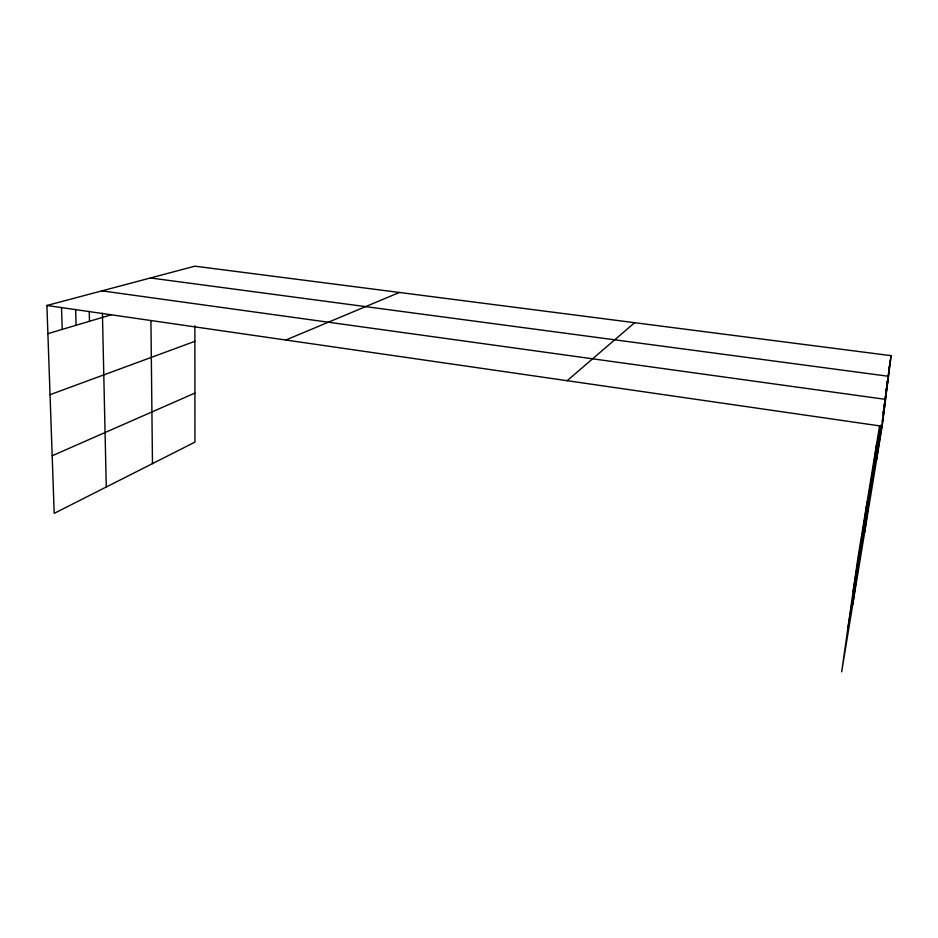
<?xml version="1.0" encoding="UTF-8"?>
<svg xmlns="http://www.w3.org/2000/svg" width="938" height="938" viewBox="0 0 938 938"><rect width="100%" height="100%" fill="white"/><g stroke="black" fill="none" stroke-linecap="round" stroke-linejoin="round"><path stroke-width="1.41" d="M879.61 425.7L857.871 558.122L841.667 671.831L882.13 426.239L891.1 355.666L194.846 266.169L46.9 305.483L54.205 513.356L194.94 442.126L194.881 325.721M876.596 459.855L881.087 425.36M864.66 532.303L876.842 442.513M852.794 604.33L867.087 501.994M888.732 370.1L891.1 355.666M886.809 384.017L887.278 381.191M887.747 378.354L890.479 360.555M885.859 391.005L886.328 388.121M886.809 385.248L889.165 370.85M853.099 591.62L880.172 426.86M885.964 391.615L886.422 388.824M886.879 386.034L888.485 376.279L150.467 277.965M884.991 398.744L885.46 395.906M885.929 393.069L887.782 381.743M883.995 406.131L884.464 403.246M884.933 400.362L887.067 387.406M883.104 412.849L883.561 410.058M884.018 407.256L886.316 393.268M847.8 628.859L881.333 424.973M883.209 413.588L883.678 410.75M884.147 407.901L885.542 399.365L101.914 290.862M879.504 437.542L881.556 425.078M882.236 420.928L882.693 418.16M883.15 415.382L884.745 405.697M878.566 444.694L881.814 424.961M882.283 422.135L883.913 412.274M877.605 452.128L883.033 419.11M567.127 380.699L634.663 322.695M52.176 455.762L194.916 393.081M285.809 340.025L399.424 292.457M50.031 394.699L194.893 341.326M47.885 333.67L110.919 314.887M46.9 305.483L882.13 426.239M61.521 307.5L62.213 329.402M75.626 309.446L76.072 325.275M89.251 311.346L89.497 321.265M102.418 313.198L106.275 486.998M150.936 321.288L152.472 463.618"/></g></svg>
